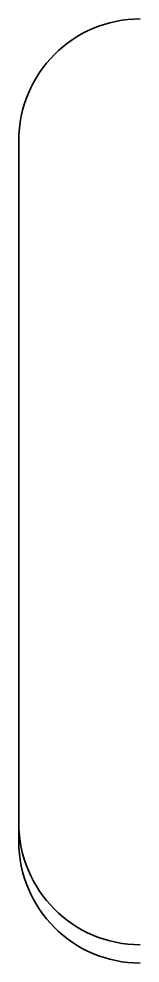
# Model space of a CAD drawing. Extents: x 377 to 822, y 181 to 641.
# Drawn here: x 580.737 to 581.237, y 433.025 to 436.9 of the extents above; entities that cross this region are included whole.
import ezdxf

# ---------------------------------------------------------------- set-up
doc = ezdxf.new("R2010")
doc.units = 0

msp = doc.modelspace()

# ---------------------------------------------------------------- linework, layer by layer
at = {"color": 7, "lineweight": 35, "ltscale": 0.065715}
msp.add_line((580.7369, 436.4), (580.7369, 433.7714), dxfattribs=at)
at = {"color": 7, "lineweight": 35, "ltscale": 0.004285}
for p, q in [((580.7369, 433.7714), (580.7369, 433.6)), ((580.7369, 433.6962), (580.7369, 433.5248))]:
    msp.add_line(p, q, dxfattribs=at)
at = {"color": 7, "lineweight": 35}
for centre, start, end in [((581.2369, 436.4), 90, 180), ((581.2369, 433.6), 180, 270), ((581.2369, 433.5248), 180, 270)]:
    msp.add_arc(centre, 0.5, start, end, dxfattribs=at)

doc.saveas('drawing.dxf')
